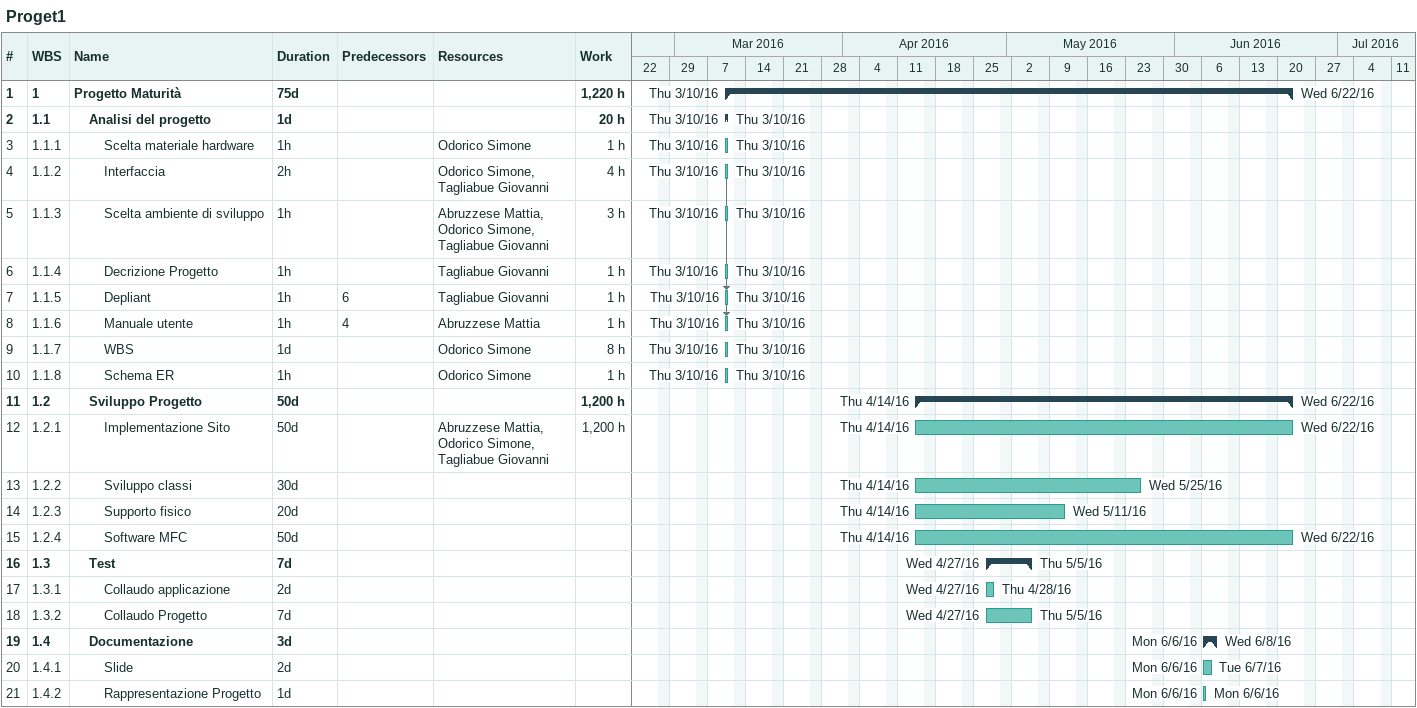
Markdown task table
Proget1

| ID | WBS | Task | Duration | Start | Finish | Predecessors | Resources | Work (h) |
|---|---|---|---|---|---|---|---|---|
| 1 | 1 | **Progetto Maturità** | 75d | 2016-03-10 | 2016-06-22 |  |  | 1220 |
| 2 | 1.1 | **Analisi del progetto** | 1d | 2016-03-10 | 2016-03-10 |  |  | 20 |
| 3 | 1.1.1 | Scelta materiale hardware | 1h | 2016-03-10 | 2016-03-10 |  | Odorico Simone | 1 |
| 4 | 1.1.2 | Interfaccia | 2h | 2016-03-10 | 2016-03-10 |  | Odorico Simone, Tagliabue Giovanni | 4 |
| 5 | 1.1.3 | Scelta ambiente di sviluppo | 1h | 2016-03-10 | 2016-03-10 |  | Abruzzese Mattia, Odorico Simone, Tagliabue Giovanni | 3 |
| 6 | 1.1.4 | Decrizione Progetto | 1h | 2016-03-10 | 2016-03-10 |  | Tagliabue Giovanni | 1 |
| 7 | 1.1.5 | Depliant | 1h | 2016-03-10 | 2016-03-10 | 6 | Tagliabue Giovanni | 1 |
| 8 | 1.1.6 | Manuale utente | 1h | 2016-03-10 | 2016-03-10 | 4 | Abruzzese Mattia | 1 |
| 9 | 1.1.7 | WBS | 1d | 2016-03-10 | 2016-03-10 |  | Odorico Simone | 8 |
| 10 | 1.1.8 | Schema ER | 1h | 2016-03-10 | 2016-03-10 |  | Odorico Simone | 1 |
| 11 | 1.2 | **Sviluppo Progetto** | 50d | 2016-04-14 | 2016-06-22 |  |  | 1200 |
| 12 | 1.2.1 | Implementazione Sito | 50d | 2016-04-14 | 2016-06-22 |  | Abruzzese Mattia, Odorico Simone, Tagliabue Giovanni | 1200 |
| 13 | 1.2.2 | Sviluppo classi | 30d | 2016-04-14 | 2016-05-25 |  |  |  |
| 14 | 1.2.3 | Supporto fisico | 20d | 2016-04-14 | 2016-05-11 |  |  |  |
| 15 | 1.2.4 | Software MFC | 50d | 2016-04-14 | 2016-06-22 |  |  |  |
| 16 | 1.3 | **Test** | 7d | 2016-04-27 | 2016-05-05 |  |  |  |
| 17 | 1.3.1 | Collaudo applicazione | 2d | 2016-04-27 | 2016-04-28 |  |  |  |
| 18 | 1.3.2 | Collaudo Progetto | 7d | 2016-04-27 | 2016-05-05 |  |  |  |
| 19 | 1.4 | **Documentazione** | 3d | 2016-06-06 | 2016-06-08 |  |  |  |
| 20 | 1.4.1 | Slide | 2d | 2016-06-06 | 2016-06-07 |  |  |  |
| 21 | 1.4.2 | Rappresentazione Progetto | 1d | 2016-06-06 | 2016-06-06 |  |  |  |
